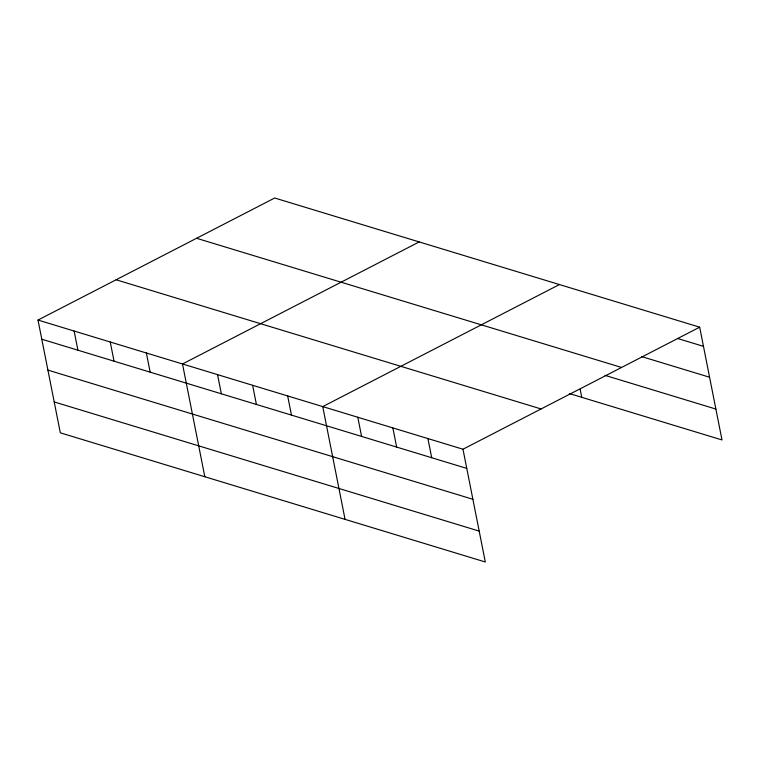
<?xml version="1.0" encoding="UTF-8"?>
<svg xmlns="http://www.w3.org/2000/svg" width="760" height="760" viewBox="0 0 760 760"><rect width="100%" height="100%" fill="white"/><g stroke="black" fill="none" stroke-linecap="round" stroke-linejoin="round"><path stroke-width="1.14" d="M38 320.055L462.973 449.226L485.308 561.991L60.325 432.82L38 320.055L274.692 198.008L699.675 327.18L722 439.945L569.316 393.537M419.188 241.927L182.495 363.974L204.82 476.738M559.427 284.553L322.734 406.6L345.059 519.365M462.973 449.226L699.675 327.18M677.454 338.438L703.466 346.351M641.725 356.611L709.583 377.235M196.583 238.279L621.566 367.46M605.045 375.364L715.882 409.06M116.109 279.775L541.082 408.956M41.8 339.226L466.773 468.397M47.908 370.11L472.891 499.282M54.216 401.935L479.19 531.107M580.174 389.31L581.761 397.318M427.918 438.567L431.708 457.738M392.853 427.918L396.653 447.079M357.798 417.259L361.589 436.42M287.669 395.941L291.469 415.112M252.615 385.291L256.405 404.453M217.55 374.632L221.35 393.794M146.366 352.991L150.166 372.162M110.247 342.019L114.038 361.18M74.119 331.037L77.919 350.198"/></g></svg>
